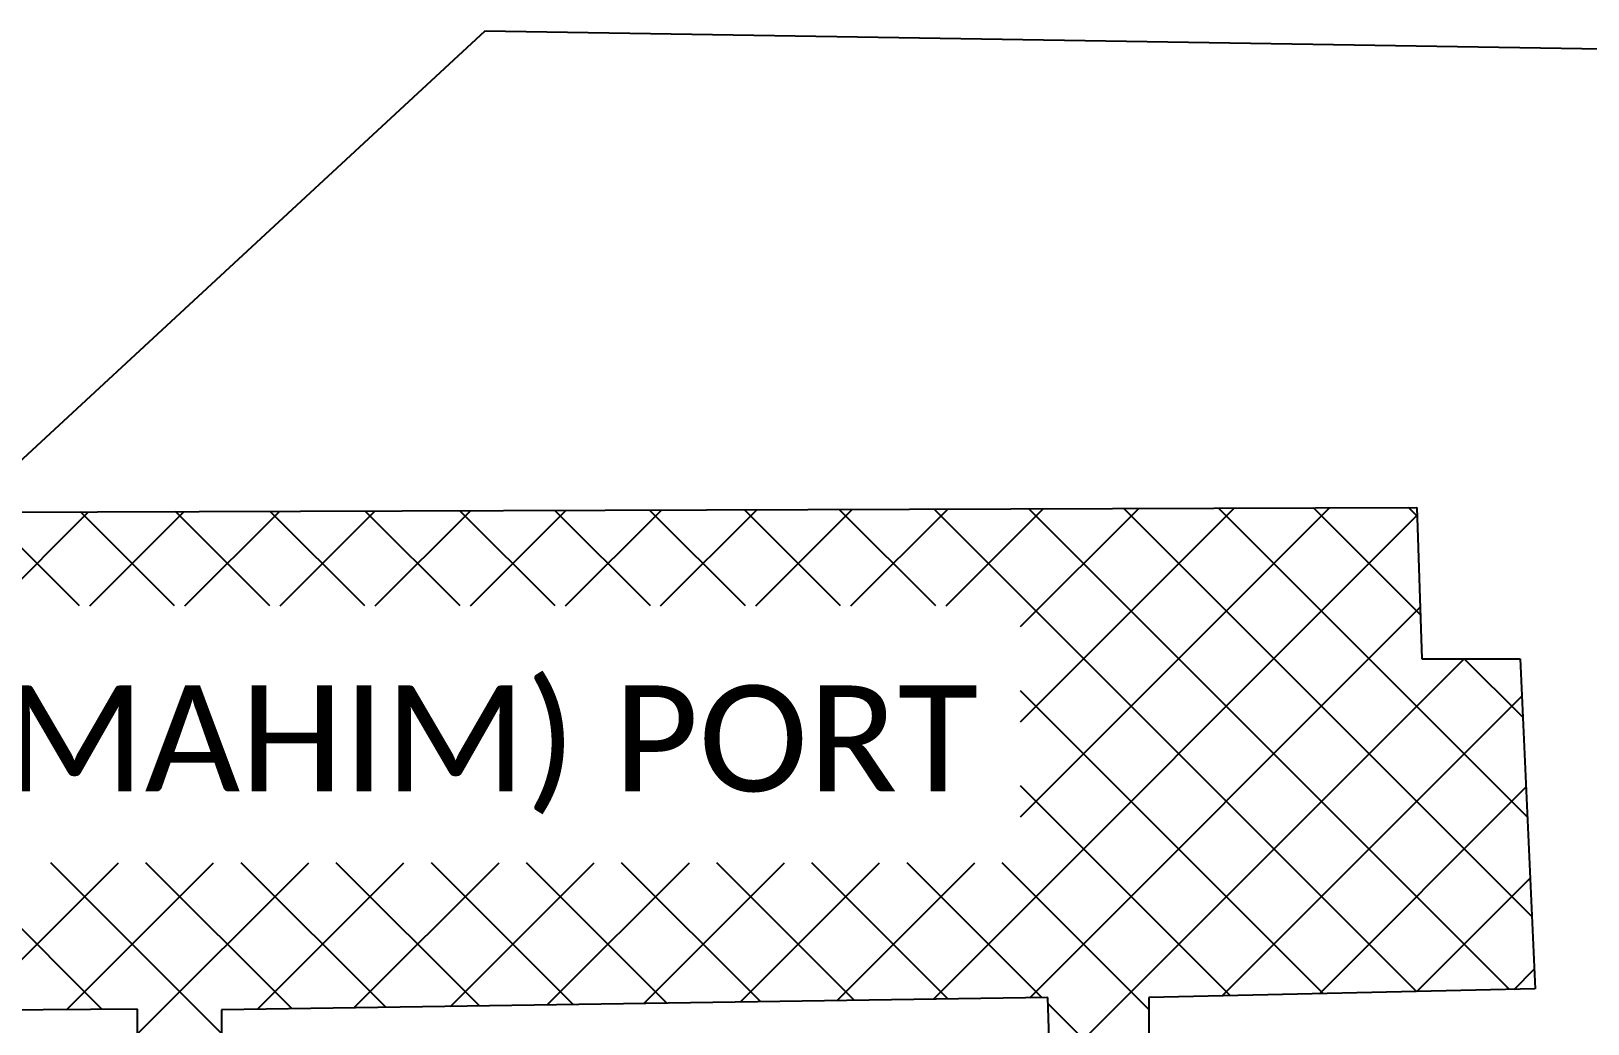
# Model space of a CAD drawing. Header units: metres. Extents: x 261896 to 262393, y 2168807 to 2169275.
# Drawn here: x 262043.3 to 262190.2, y 2168886 to 2168979.7 of the extents above; entities that cross this region are included whole.
import ezdxf

# ---------------------------------------------------------------- set-up
doc = ezdxf.new("R2010")
doc.units = ezdxf.units.M
for name, color, linetype in [('PORT', 5, 'Continuous'), ('PORT TEXT', 7, 'Continuous'), ('village', 3, 'Continuous')]:
    doc.layers.add(name, color=color, linetype=linetype)
doc.styles.get("Standard").update_dxf_attribs({"font": 'calibri.ttf'})

msp = doc.modelspace()

# ---------------------------------------------------------------- linework, layer by layer
at = {"layer": 'PORT'}
for p, q in [((261961.57, 2168933.99), (262174.09, 2168934.7)), ((262174.09, 2168934.7), (262174.56, 2168920.43)), ((262174.56, 2168920.43), (262183.85, 2168920.43)), ((262183.85, 2168920.43), (262185.27, 2168889.28)), ((262139.29, 2168888.45), (262061.3, 2168887.31)), ((262139.74, 2168872.52), (262139.29, 2168888.45)), ((262185.27, 2168889.28), (262148.82, 2168888.45)), ((262148.82, 2168888.45), (262148.82, 2168872.97)), ((262053.36, 2168887.37), (261968.87, 2168886.65)), ((262053.36, 2168878.27), (262053.36, 2168887.37)), ((262061.3, 2168887.31), (262061.24, 2168878.32))]:
    msp.add_line(p, q, dxfattribs=at)
at = {"layer": 'PORT', "linetype": 'Continuous'}
for p, q in [((262047.88, 2168925.41), (262039.04, 2168934.25)), ((262039.87, 2168925.41), (262048.74, 2168934.28)), ((262056.86, 2168925.41), (262047.99, 2168934.28)), ((262048.85, 2168925.41), (262057.75, 2168934.31)), ((262065.84, 2168925.41), (262056.94, 2168934.31)), ((262057.83, 2168925.41), (262066.76, 2168934.34)), ((262074.82, 2168925.41), (262065.89, 2168934.34)), ((262066.81, 2168925.41), (262075.77, 2168934.37)), ((262083.8, 2168925.41), (262074.84, 2168934.37)), ((262075.79, 2168925.41), (262084.78, 2168934.4)), ((262092.78, 2168925.41), (262083.79, 2168934.4)), ((262084.77, 2168925.41), (262093.79, 2168934.43)), ((262101.76, 2168925.41), (262092.74, 2168934.43)), ((262093.75, 2168925.41), (262102.8, 2168934.46)), ((262110.74, 2168925.41), (262101.69, 2168934.46)), ((262102.73, 2168925.41), (262111.81, 2168934.49)), ((262119.72, 2168925.41), (262110.64, 2168934.49)), ((262111.71, 2168925.41), (262120.82, 2168934.52)), ((262128.7, 2168925.41), (262119.59, 2168934.52)), ((262120.69, 2168925.41), (262129.83, 2168934.56)), ((262128.47, 2168888.29), (262174.11, 2168933.94)), ((262174.07, 2168889.02), (262128.54, 2168934.55)), ((262129.67, 2168925.41), (262138.84, 2168934.59)), ((262136.71, 2168905.51), (262165.87, 2168934.68)), ((262136.71, 2168914.49), (262156.86, 2168934.65)), ((262136.71, 2168923.47), (262147.85, 2168934.62)), ((262182.85, 2168889.22), (262137.49, 2168934.58)), ((262184.96, 2168896.09), (262146.44, 2168934.61)), ((262184.53, 2168905.51), (262155.39, 2168934.64)), ((262174.43, 2168924.59), (262164.35, 2168934.67)), ((262174.12, 2168933.88), (262173.3, 2168934.7)), ((262137.58, 2168888.43), (262174.4, 2168925.25)), ((262139.49, 2168881.35), (262178.57, 2168920.43)), ((262184.1, 2168914.92), (262178.58, 2168920.43)), ((262165.29, 2168888.82), (262136.71, 2168917.41)), ((262155.73, 2168888.61), (262184.01, 2168916.89)), ((262156.51, 2168888.62), (262136.71, 2168908.43)), ((262164.92, 2168888.82), (262184.4, 2168908.3)), ((262050.03, 2168887.34), (262036.19, 2168901.18)), ((262037.61, 2168887.23), (262051.56, 2168901.18)), ((262061.28, 2168885.07), (262045.17, 2168901.18)), ((262046.67, 2168887.31), (262060.54, 2168901.18)), ((262053.36, 2168885.02), (262069.52, 2168901.18)), ((262067.93, 2168887.41), (262054.15, 2168901.18)), ((262076.78, 2168887.54), (262063.13, 2168901.18)), ((262064.67, 2168887.36), (262078.5, 2168901.18)), ((262085.63, 2168887.66), (262072.11, 2168901.18)), ((262073.79, 2168887.49), (262087.48, 2168901.18)), ((262094.48, 2168887.79), (262081.09, 2168901.18)), ((262082.9, 2168887.62), (262096.46, 2168901.18)), ((262103.33, 2168887.92), (262090.07, 2168901.18)), ((262092.02, 2168887.76), (262105.44, 2168901.18)), ((262112.18, 2168888.05), (262099.05, 2168901.18)), ((262101.13, 2168887.89), (262114.42, 2168901.18)), ((262121.03, 2168888.18), (262108.03, 2168901.18)), ((262110.24, 2168888.02), (262123.4, 2168901.18)), ((262129.88, 2168888.31), (262117.01, 2168901.18)), ((262119.36, 2168888.16), (262132.38, 2168901.18)), ((262138.73, 2168888.44), (262125.99, 2168901.18)), ((262148.82, 2168887.33), (262134.97, 2168901.18)), ((262174.1, 2168889.02), (262184.8, 2168899.72)), ((262183.29, 2168889.23), (262185.19, 2168891.13)), ((262148.82, 2168878.35), (262139.31, 2168887.87))]:
    msp.add_line(p, q, dxfattribs=at)
at = {"layer": 'village', "color": 3}
for p, q in [((262086.14, 2168979.66), (261963.08, 2168865.79)), ((262342.01, 2168975.54), (262086.14, 2168979.66))]:
    msp.add_line(p, q, dxfattribs=at)

# ---------------------------------------------------------------- texts
at = {"layer": 'PORT TEXT'}
msp.add_text('KELVA (MAHIM) PORT', height=10, dxfattribs=at).set_placement((261992.34, 2168907.91))

doc.saveas('drawing.dxf')
